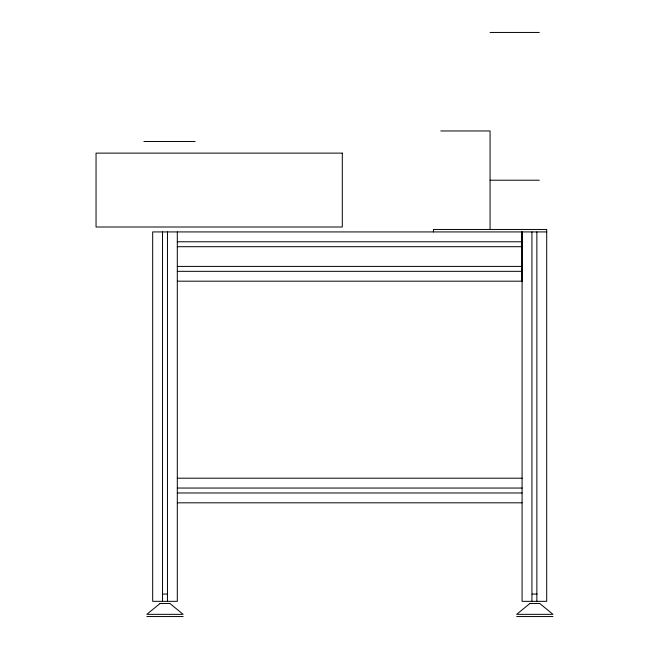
<?xml version="1.0" encoding="UTF-8"?>
<svg xmlns="http://www.w3.org/2000/svg" width="649" height="649" viewBox="0 0 649 649"><rect width="100%" height="100%" fill="white"/><g stroke="black" fill="none" stroke-linecap="round" stroke-linejoin="round"><path stroke-width="0.97" d="M490.068 32.45L539.327 32.45M440.817 130.96L490.068 130.96L490.068 229.462M143.908 141.49L195.146 141.49M490.068 180.211L539.327 180.211M546.709 231.928L152.685 231.928L152.685 601.331L177.307 601.331L177.307 231.928M177.307 241.777L521.918 241.777M177.307 246.701L521.918 246.701M177.307 266.406L521.918 266.406M177.307 271.331L521.918 271.331M177.307 281.179L522.088 281.179M177.307 478.199L522.088 478.199M177.307 488.048L522.088 488.048M177.307 492.972L522.088 492.972M177.307 502.821L522.088 502.821M162.339 594.062L167.653 594.062M532.172 594.062L537.064 594.062M146.861 616.55L183.123 616.55M516.701 616.55L552.956 616.55M536.861 231.928L536.861 601.331M531.937 231.928L531.937 601.331M522.088 231.928L522.088 601.331L546.709 601.331L546.709 229.462L433.427 229.462L433.427 231.928M521.918 231.928L521.918 281.179M167.458 231.928L167.458 601.331M162.534 231.928L162.534 601.331M160.084 603.465L146.861 614.335L183.123 614.335L169.908 603.465L160.084 603.465M529.917 603.465L516.701 614.335L552.956 614.335L539.741 603.465L529.917 603.465M342.307 153.123L96.044 153.123L96.044 227.004L342.307 227.004L342.307 153.123"/></g></svg>
